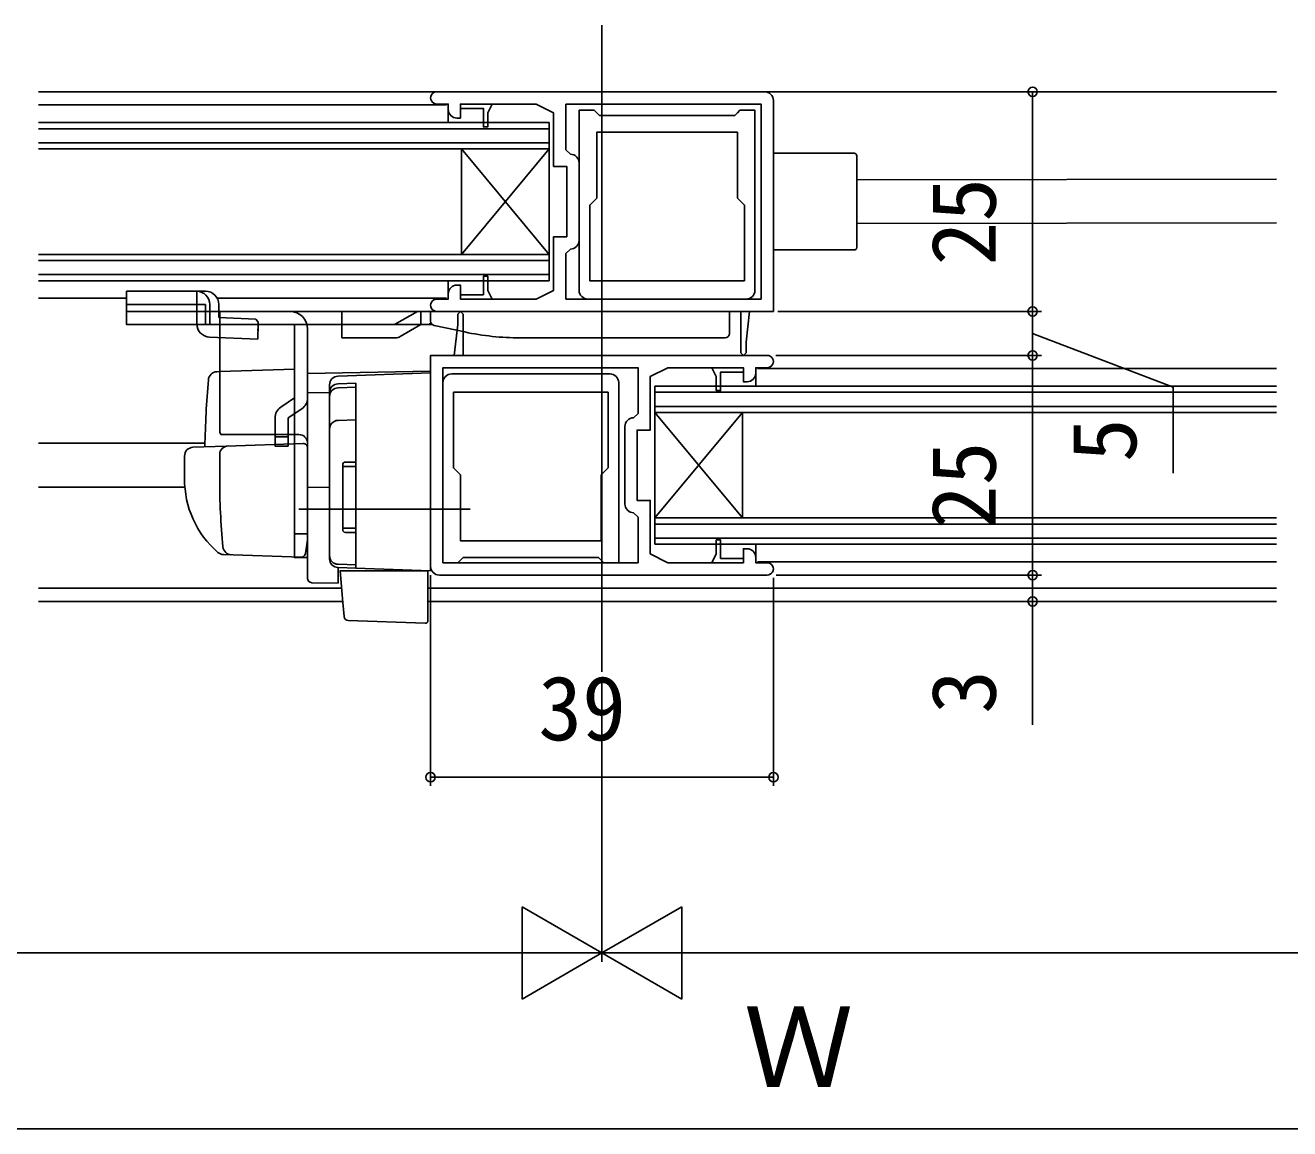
# Model space of a CAD drawing. Units: millimetres, scale not verified. Extents: x -438 to 438, y -652 to 648.
# Drawn here: x -253.1 to -109.2, y 305 to 430.6 of the extents above; entities that cross this region are included whole.
import ezdxf
from ezdxf.enums import TextEntityAlignment as Align

# ---------------------------------------------------------------- set-up
doc = ezdxf.new("R2010")
doc.units = ezdxf.units.MM
doc.header["$LTSCALE"] = 4
for name, color, linetype in [('0-2_YKK_11', 7, 'Continuous'), ('0-3_YKK_12', 2, 'Continuous'), ('0-4_YKK_13', 4, 'Continuous'), ('0-6_YKK_D', 6, 'Continuous')]:
    doc.layers.add(name, color=color, linetype=linetype)
doc.styles.add('ＭＳ ゴシック', font='')
doc.styles.get('ＭＳ ゴシック').set_extended_font_data('MS Gothic')

msp = doc.modelspace()

# ---------------------------------------------------------------- linework, layer by layer
at = {"layer": '0-2_YKK_11'}
for p, q in [((-169, 423), (-206.3, 423)), ((-190.1, 406.1), (-190.1, 414.9)), ((-189.1, 399.4), (-171.1, 399.4)), ((-186.6, 390.901), (-204.6, 390.901)), ((-184.9, 384.901), (-184.9, 376.101)), ((-206, 368.001), (-168.7, 368.001))]:
    msp.add_line(p, q, dxfattribs=at)
for points in [[(-206.3, 398), (-171.7, 398), (-171.7, 393.3), (-171.4, 393), (-171.1, 393.3), (-171.1, 394.5), (-170.7, 398), (-168, 398), (-168, 422)], [(-206.3, 421.6), (-205, 421.6), (-205, 421)], [(-204, 420), (-203.6, 420), (-203.6, 421.1), (-201, 421.1), (-201, 419), (-200.5, 419), (-200.5, 420.6), (-200, 421.6), (-195, 421.6), (-193, 420.6), (-193, 414.5), (-191.5, 414.5), (-191.5, 406.5), (-193, 406.5), (-193, 400.4), (-195, 399.4), (-200, 399.4), (-200.5, 400.4), (-200.5, 402), (-201, 402), (-201, 399.9), (-203.6, 399.9), (-203.6, 401), (-204, 401)], [(-191.6, 421.6), (-169.4, 421.6), (-169.4, 399.4), (-191.6, 399.4), (-191.6, 404.6), (-191.1, 405.1)], [(-191.1, 415.9), (-191.6, 416.4), (-191.6, 421.6)], [(-170.1, 400.4), (-170.1, 420.9), (-171.8, 420.9), (-172.1, 420.6), (-172.4, 420.3), (-187.8, 420.3), (-188.1, 420.6), (-188.4, 420.9), (-190.1, 420.9), (-190.1, 400.4)], [(-205, 400), (-205, 399.4), (-206.3, 399.4)], [(-168.7, 393.001), (-203.3, 393.001), (-203.3, 397.701), (-203.6, 398.001), (-203.9, 397.701), (-203.9, 396.501), (-204.3, 393.001), (-207, 393.001), (-207, 369.001)], [(-183.4, 369.401), (-205.6, 369.401), (-205.6, 391.601), (-183.4, 391.601), (-183.4, 386.401), (-183.9, 385.901)], [(-171, 371.001), (-171.4, 371.001), (-171.4, 369.901), (-174, 369.901), (-174, 372.001), (-174.5, 372.001), (-174.5, 370.401), (-175, 369.401), (-180, 369.401), (-182, 370.401), (-182, 376.501), (-183.5, 376.501), (-183.5, 384.501), (-182, 384.501), (-182, 390.601), (-180, 391.601), (-175, 391.601), (-174.5, 390.601), (-174.5, 389.001), (-174, 389.001), (-174, 391.101), (-171.4, 391.101), (-171.4, 390.001), (-171, 390.001)], [(-170, 391.001), (-170, 391.601), (-168.7, 391.601)], [(-205.6, 389.901), (-205.6, 369.401), (-203.9, 369.401), (-203.6, 369.701), (-203.3, 370.001), (-187.9, 370.001), (-187.6, 369.701), (-187.3, 369.401), (-185.6, 369.401), (-185.6, 389.901)], [(-183.9, 375.101), (-183.4, 374.601), (-183.4, 369.401)], [(-168.7, 369.401), (-170, 369.401), (-170, 370.001)]]:
    msp.add_lwpolyline(points, dxfattribs=at)
for points in [[(-200, 421.6), (-203.6, 421.6), (-203.6, 421.1), (-201, 421.1), (-201, 419), (-200.5, 419), (-200.5, 420.6)], [(-171.3, 401.5), (-188.9, 401.5), (-188.9, 410.1), (-188.1, 410.9), (-188.1, 418.4), (-172.1, 418.4), (-172.1, 410.9), (-171.3, 410.1)], [(-200, 399.4), (-203.6, 399.4), (-203.6, 399.9), (-201, 399.9), (-201, 402), (-200.5, 402), (-200.5, 400.4)], [(-203.3, 397.701), (-203.3, 393.001), (-204.3, 393.001), (-203.9, 396.501), (-203.9, 397.701), (-203.6, 398.001)], [(-171.7, 393.3), (-171.7, 398), (-170.7, 398), (-171.1, 394.5), (-171.1, 393.3), (-171.4, 393)], [(-175, 391.601), (-171.4, 391.601), (-171.4, 391.101), (-174, 391.101), (-174, 389.001), (-174.5, 389.001), (-174.5, 390.601)], [(-204.4, 388.801), (-186.8, 388.801), (-186.8, 380.201), (-187.6, 379.401), (-187.6, 371.901), (-203.6, 371.901), (-203.6, 379.401), (-204.4, 380.201)], [(-175, 369.401), (-171.4, 369.401), (-171.4, 369.901), (-174, 369.901), (-174, 372.001), (-174.5, 372.001), (-174.5, 370.401)]]:
    msp.add_lwpolyline(points, close=True, dxfattribs=at)
for centre, radius, start, end in [((-206.3, 422.3), 0.7, 89.99999, 270.00001), ((-169, 422), 1, 0.00001, 89.99999), ((-204, 421), 1, 180.00001, 269.99999), ((-191.1, 414.9), 1, 0.00001, 89.99999), ((-191.1, 406.1), 1, 270.00001, 359.99999), ((-204, 400), 1, 90.00001, 179.99999), ((-189.1, 400.4), 1, 180.00001, 269.99999), ((-171.1, 400.4), 1, 270.00001, 359.99999), ((-206.3, 398.7), 0.7, 89.99999, 270.00001), ((-168.7, 392.301), 0.7, 269.99999, 90.00001), ((-204.6, 389.901), 1, 90.00001, 179.99999), ((-186.6, 389.901), 1, 0.00001, 89.99999), ((-171, 391.001), 1, 270.00001, 359.99999), ((-183.9, 384.901), 1, 90.00001, 179.99999), ((-183.9, 376.101), 1, 180.00001, 269.99999), ((-171, 370.001), 1, 0.00001, 89.99999), ((-206, 369.001), 1, 180.00001, 269.99999), ((-168.7, 368.701), 0.7, 269.99999, 90.00001)]:
    msp.add_arc(centre, radius, start, end, dxfattribs=at)
at = {"layer": '0-3_YKK_12'}
for p, q in [((-187.5, 357.003), (-187.5, 430.566)), ((-110.75, 423), (-251.617, 423)), ((-251.617, 421.5), (-205.2, 421.5)), ((-205, 419.5), (-205, 421.1)), ((-251.617, 419.5), (-193.5, 419.5)), ((-251.617, 418.8), (-193.5, 418.8)), ((-193.5, 401.5), (-193.5, 419.5)), ((-251.617, 417.2), (-193.5, 417.2)), ((-251.617, 416.5), (-193.5, 416.5)), ((-203.498, 404.5), (-203.5, 416.5)), ((-203.5, 416.5), (-193.5, 404.5)), ((-203.498, 404.5), (-193.5, 416.5)), ((-110.75, 413.051), (-158.5, 412.977)), ((-110.75, 408.067), (-158.5, 407.994)), ((-251.617, 404.5), (-193.5, 404.5)), ((-251.617, 403.8), (-193.5, 403.8)), ((-251.617, 402.2), (-193.5, 402.2)), ((-251.617, 401.5), (-193.5, 401.5)), ((-205, 400.013), (-204.999, 401.5)), ((-251.617, 399.5), (-241.6, 399.5)), ((-231.274, 399.5), (-205.2, 399.5)), ((-169.8, 391.501), (-110.75, 391.501)), ((-170, 389.501), (-170, 390.974)), ((-181.5, 389.501), (-110.75, 389.501)), ((-181.5, 371.501), (-181.5, 389.501)), ((-181.5, 388.801), (-110.75, 388.801)), ((-181.5, 387.201), (-110.75, 387.201)), ((-181.5, 386.501), (-110.75, 386.501)), ((-171.5, 374.501), (-181.5, 386.501)), ((-171.5, 386.501), (-181.5, 374.501)), ((-171.5, 374.501), (-171.5, 386.501)), ((-232.673, 383), (-251.617, 383)), ((-234.964, 378), (-251.617, 378)), ((-181.5, 374.501), (-110.75, 374.501)), ((-181.5, 373.801), (-110.75, 373.801)), ((-181.5, 372.201), (-110.75, 372.201)), ((-181.5, 371.501), (-110.75, 371.501)), ((-170, 370.003), (-170, 371.501)), ((-169.8, 369.501), (-110.75, 369.501)), ((-251.617, 366.5), (-217.125, 366.5)), ((-207.3, 366.5), (-110.75, 366.5)), ((-251.617, 365), (-216.994, 365)), ((-207.3, 365), (-110.75, 365))]:
    msp.add_line(p, q, dxfattribs=at)
at = {"layer": '0-4_YKK_13'}
for p, q in [((-158.8, 416), (-168, 416)), ((-158.5, 415.7), (-158.5, 405.3)), ((-158.8, 405), (-168, 405)), ((-241.6, 399.861), (-241.6, 400.3)), ((-233.6, 400.3), (-232.6, 400.3)), ((-241.6, 399.861), (-241.6, 398)), ((-233.6, 398.8), (-241.6, 398.8)), ((-233.6, 399.861), (-233.6, 398)), ((-232.6, 398.8), (-233.6, 398.8)), ((-232.6, 396.5), (-232.6, 398.8)), ((-232.134, 398), (-232.134, 398.8)), ((-231.1, 398), (-231.1, 398.8)), ((-206.999, 398), (-233.6, 398)), ((-233.6, 396.589), (-233.6, 398)), ((-232.134, 396.59), (-232.134, 398)), ((-231.1, 397.3), (-231.1, 398)), ((-231.1, 397.3), (-226.9, 397.109)), ((-231, 384.5), (-231, 398)), ((-231, 398), (-223, 398)), ((-226.9, 397.109), (-226.609, 396.8)), ((-217.1, 398), (-217.1, 396.5)), ((-208.502, 398), (-211.102, 396.5)), ((-208.1, 398), (-208.1, 396.5)), ((-173.499, 398), (-206.499, 398)), ((-173.499, 398), (-172.999, 398)), ((-172.999, 398), (-172.999, 395.5)), ((-233.6, 396.5), (-207.155, 396.5)), ((-222.5, 396.5), (-231, 396.5)), ((-226.669, 394.86), (-226.618, 396.5)), ((-226.618, 396.5), (-226.609, 396.8)), ((-222.5, 384), (-222.5, 396.5)), ((-221, 396), (-221, 388.173)), ((-217.1, 396.5), (-217.1, 395)), ((-210.468, 395.134), (-208.1, 396.5)), ((-207.155, 396.5), (-207.05, 396.65)), ((-206.845, 396.5), (-207.155, 396.5)), ((-207.05, 396.65), (-206.95, 396.65)), ((-206.95, 396.65), (-206.845, 396.5)), ((-206.845, 396.5), (-206.793, 396.5)), ((-203.107, 395.666), (-206.604, 396.415)), ((-232.146, 395.09), (-226.669, 394.86)), ((-217.1, 395), (-210.968, 395)), ((-173.499, 395), (-196.821, 395)), ((-222.5, 391.448), (-231, 391.151)), ((-222.5, 391.448), (-222.5, 384)), ((-231, 391.151), (-231.327, 391.139)), ((-207, 391.2), (-221, 390.956)), ((-221, 390.499), (-221, 390.511)), ((-221, 390.299), (-221, 390.499)), ((-207, 391), (-217.535, 390.632)), ((-207, 368.5), (-207, 391.2)), ((-221, 388.727), (-218.5, 388.761)), ((-218.5, 388.767), (-218.5, 389.633)), ((-218.5, 388.767), (-218.5, 369.867)), ((-215.5, 389.833), (-217.535, 389.77)), ((-217.535, 389.303), (-215.5, 389.374)), ((-215.5, 386.177), (-215.5, 389.833)), ((-215.5, 389.374), (-215.5, 380.856)), ((-224.045, 387.12), (-222.5, 388.173)), ((-221, 388.173), (-221, 370)), ((-218.5, 370.226), (-218.5, 388.304)), ((-223.2, 385.88), (-221.655, 386.934)), ((-223.2, 385.88), (-223.2, 384)), ((-217.535, 385.603), (-215.5, 385.674)), ((-215.5, 385.212), (-215.5, 386.177)), ((-222, 384), (-230.866, 384)), ((-230.248, 382.677), (-221.517, 382.982)), ((-224.7, 383.75), (-223.2, 383.75)), ((-223.2, 382.673), (-223.2, 384)), ((-222.5, 384), (-222.5, 382.948)), ((-235, 381.545), (-235, 379)), ((-234.035, 382.545), (-230.248, 382.677)), ((-231, 379), (-231, 381.703)), ((-221, 382.482), (-221, 372)), ((-217, 380.556), (-217, 373.156)), ((-215.5, 380.356), (-217, 380.356)), ((-216.7, 380.856), (-215.5, 380.856)), ((-221, 378.7), (-221, 379.3)), ((-221, 377.7), (-221, 378.3)), ((-218.5, 378), (-221, 377.956)), ((-202.5, 375.5), (-222, 375.5)), ((-221, 374.7), (-221, 375.3)), ((-221, 373.7), (-221, 374.3)), ((-221, 373.7), (-221, 374.3)), ((-221, 373.7), (-221, 374.3)), ((-221, 372.7), (-222.5, 372.7)), ((-221, 373.7), (-221, 372)), ((-221, 373.7), (-221, 372)), ((-215.5, 373.356), (-217, 373.356)), ((-216.7, 372.856), (-215.5, 372.856)), ((-215.5, 372.856), (-215.5, 369.156)), ((-221.038, 371.745), (-221.232, 370.452)), ((-221, 372), (-221.038, 371.745)), ((-229.741, 370.305), (-230.589, 370.335)), ((-221.744, 370.026), (-230.573, 370.334)), ((-215.5, 369.156), (-217.535, 369.227)), ((-215.5, 368.797), (-217.535, 368.868)), ((-217.535, 368.868), (-217.535, 367.083)), ((-220.509, 367.135), (-217.535, 367.083)), ((-216.984, 364.89), (-217.024, 365.346)), ((-216.843, 363.273), (-216.984, 364.89)), ((-207.3, 364.521), (-207.3, 362.811)), ((-216.362, 362.816), (-207.61, 362.511))]:
    msp.add_line(p, q, dxfattribs=at)
for points in [[(-241.6, 400.3), (-233.6, 400.3), (-233.6, 399.861)], [(-233.6, 396.5), (-241.6, 396.5), (-241.6, 398), (-233.6, 398)], [(-206.999, 396.904), (-206.999, 398), (-206.499, 398)], [(-221, 377.956), (-221, 388.727), (-221, 390.956)], [(-223.2, 382.673), (-224.7, 382.673), (-224.7, 384), (-224.7, 385.88)], [(-207, 368.5), (-215.5, 368.797), (-215.5, 369.796), (-215.5, 385.212)], [(-221, 370), (-222.5, 370), (-222.5, 384)], [(-221, 367.635), (-221, 374.647), (-221, 377.5), (-221, 377.956)], [(-217.024, 365.346), (-217.3, 368.5), (-217.269, 368.5)], [(-217.269, 368.5), (-207.3, 368.5), (-207.3, 365.158), (-207.3, 364.521)]]:
    msp.add_lwpolyline(points, dxfattribs=at)
for centre, radius, start, end in [((-158.8, 415.7), 0.3, 0, 90), ((-158.8, 405.3), 0.3, 270, 0), ((-233.617, 398.817), 1.483, 359.35664, 89.34185), ((-232.6, 398.8), 1.5, 0, 90), ((-223, 396), 2, 0, 90), ((-232.1, 396.589), 1.5, 180, 268.23761), ((-206.499, 396.904), 0.5, 180, 257.90524), ((-196.821, 425), 30, 257.90524, 270), ((-210.968, 396), 1, 270, 299.98), ((-173.499, 395.5), 0.5, 270, 0), ((-117.7, 380.5), 115, 175.1492, 178.95761), ((-231.292, 390.14), 1, 92, 175.1492), ((-217.5, 389.633), 1, 92, 180), ((-217.5, 388.771), 1, 91.97531, 180.18561), ((-217.5, 388.304), 1, 92, 180), ((-223.2, 385.88), 1.5, 124.28688, 180), ((-222.5, 388.173), 1.5, 304.28688, 0), ((-217.5, 384.604), 1, 92, 180), ((-230, 384.5), 1, 180, 210), ((-230, 381.703), 1, 92, 180), ((-222, 383), 1, 0, 90), ((-221.5, 382.482), 0.5, 0, 92), ((-234, 381.545), 1, 92, 180), ((-216.7, 380.556), 0.3, 90, 180), ((-224, 378.9), 11, 179.4814, 229.17186), ((-150, 379.012), 81, 180.00856, 185.53061), ((-216.7, 373.156), 0.3, 180, 270), ((-229.628, 371.302), 1, 185.53061, 268), ((-230.538, 371.334), 1, 229.17186, 268), ((-221.727, 370.526), 0.5, 268, 351.46923), ((-217.5, 370.226), 1, 180, 268), ((-217.5, 369.867), 1, 180, 268), ((-220.5, 367.635), 0.5, 180, 196.57035), ((-220.5, 367.635), 0.5, 180, 269), ((-216.345, 363.316), 0.5, 185, 268.02699), ((-207.6, 362.811), 0.3, 268, 0)]:
    msp.add_arc(centre, radius, start, end, dxfattribs=at)
msp.add_ellipse((-230.6, 397.3), major_axis=(0, 9.5), ratio=0.421053, start_param=4.5538307, end_param=4.6280786, dxfattribs=at)
at = {"layer": '0-6_YKK_D'}
for p, q in [((-168, 423), (-137.5, 423)), ((-138.5, 423), (-138.5, 398)), ((-167.5, 398), (-137.5, 398)), ((-167.5, 398), (-137.5, 398)), ((-138.5, 393.001), (-138.5, 398)), ((-167.724, 393.001), (-137.5, 393.001)), ((-167.7, 393.001), (-137.5, 393.001)), ((-138.5, 393.001), (-138.5, 368.001)), ((-138.5, 368.001), (-138.5, 370.126)), ((-207, 368), (-207, 344)), ((-168, 367.701), (-168, 344)), ((-167.7, 368.001), (-137.5, 368.001)), ((-167.7, 368.001), (-137.5, 368.001)), ((-138.5, 368.001), (-138.5, 365)), ((-167, 365), (-137.5, 365)), ((-138.5, 365), (-138.5, 350.955)), ((-187.5, 356.003), (-187.5, 324)), ((-187.5, 356.003), (-187.5, 324)), ((-168, 345), (-207, 345)), ((-187.5, 325), (-196.593, 330.25)), ((-196.593, 330.25), (-196.593, 319.75)), ((-187.5, 325), (-178.407, 330.25)), ((-178.407, 319.75), (-178.407, 330.25)), ((-327, 325), (-198, 325)), ((-187.5, 325), (-205.687, 325)), ((-187.5, 325), (-196.593, 319.75)), ((-187.5, 325), (-178.407, 319.75)), ((-187.5, 325), (-169.313, 325)), ((-177, 325), (2, 325)), ((-328.75, 305), (3.75, 305))]:
    msp.add_line(p, q, dxfattribs=at)
msp.add_lwpolyline([(-138.5, 395.501), (-122.502, 389.396), (-122.502, 379.6)], dxfattribs=at)
for centre in [(-138.5, 423), (-138.5, 398), (-138.5, 398), (-138.5, 393.001), (-138.5, 393.001), (-138.5, 368.001), (-138.5, 368.001), (-138.5, 365), (-207, 345), (-168, 345)]:
    msp.add_circle(centre, 0.531, dxfattribs=at)

# ---------------------------------------------------------------- texts
at = {"layer": '0-6_YKK_D', "style": 'ＭＳ ゴシック'}
for s, p in [('25', (-140.5, 403.227)), ('5', (-124.502, 380.862)), ('25', (-140.5, 373.228)), ('3', (-140.5, 352.216))]:
    msp.add_text(s, height=7.331, rotation=90, dxfattribs=at).set_placement(p, align=Align.BOTTOM_LEFT)
for s, height, p in [('39', 7.331, (-194.744, 347)), ('Ｗ', 9.164, (-171.378, 307))]:
    msp.add_text(s, height=height, dxfattribs=at).set_placement(p, align=Align.BOTTOM_LEFT)

doc.saveas('drawing.dxf')
